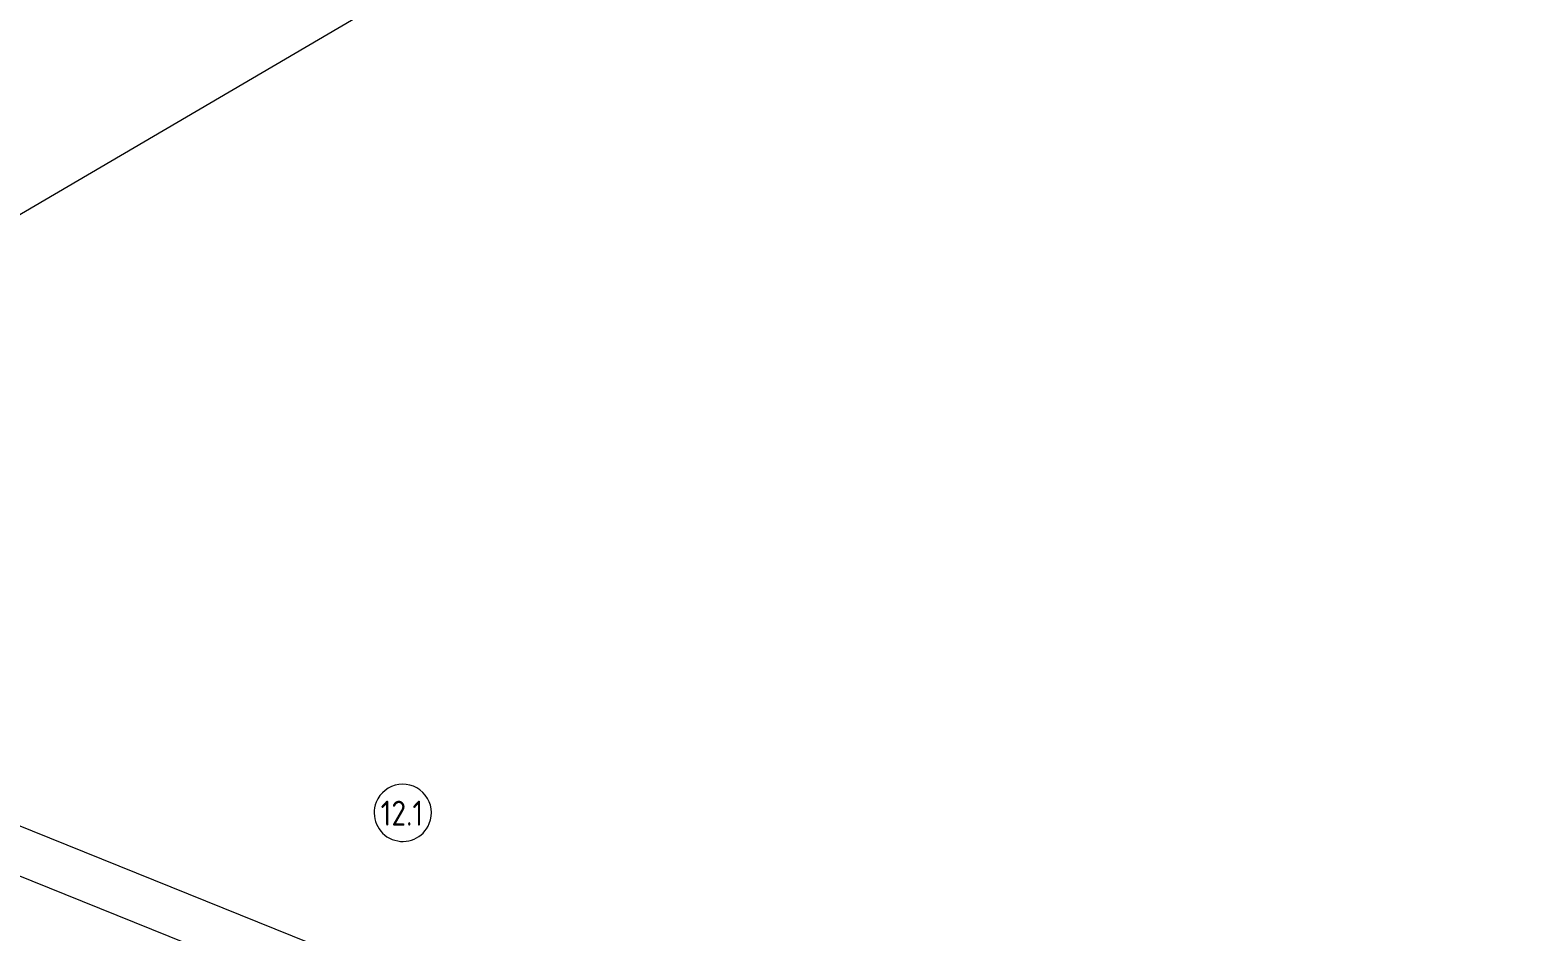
# Model space of a CAD drawing. Header units: millimetres. Extents: x -584918 to 2941280, y 3000189 to 4229862.
# Drawn here: x 201394 to 222146, y 3854113 to 3866727 of the extents above; entities that cross this region are included whole.
import ezdxf

# ---------------------------------------------------------------- set-up
doc = ezdxf.new("R2010")
doc.units = ezdxf.units.MM
for name, color, linetype, lineweight in [('Ограждение', 7, 'Continuous', 0), ('Оси', 7, 'Continuous', 0), ('экспертиза ДУ пояснения', 6, 'Continuous', 0)]:
    doc.layers.add(name, color=color, linetype=linetype, lineweight=lineweight)
doc.styles.add('GOST Common', font='', dxfattribs={"width": 0.9, "height": 700})
doc.styles.get('GOST Common').set_extended_font_data('GOST Common')

# ---------------------------------------------------------------- blocks, each defined once
blk = doc.blocks.new('Ограждение - Ограждение-7956331-АР Этаж 02')
at = {"layer": 'Ограждение'}
for p, q in [((7440, 35113), (29781, 26110)), ((29131, 25671), (7800, 34267))]:
    blk.add_line(p, q, dxfattribs=at)
blk = doc.blocks.new('Ось сетки - Круг_Ø8 мм-6577-АР Этаж 02')
at = {"layer": 'Оси'}
for start, end in [(360, 180), (180, 360)]:
    blk.add_arc((0, 0), 4, start, end, dxfattribs=at)

msp = doc.modelspace()

# ---------------------------------------------------------------- linework, layer by layer
at = {"layer": 'экспертиза ДУ пояснения'}
msp.add_lwpolyline([(179530.743, 3851415.105), (236948.973, 3885060.627)], dxfattribs=at)

# ---------------------------------------------------------------- block references
at = {"layer": 'Ограждение'}
msp.add_blockref('Ограждение - Ограждение-7956331-АР Этаж 02', (184030.304, 3824416.364), dxfattribs=at)
at = {"layer": 'Оси', "xscale": 99.99999999999994, "yscale": 99.99999999999994, "zscale": 99.99999999999994, "rotation": 338.0513009164571}
msp.add_blockref('Ось сетки - Круг_Ø8 мм-6577-АР Этаж 02', (206612.842, 3855770.699), dxfattribs=at)

# ---------------------------------------------------------------- texts
at = {"layer": 'Оси', "insert": (206302.982, 3855941.088), "char_height": 350, "width": 764.80987, "attachment_point": 1, "style": 'GOST Common'}
msp.add_mtext('12.1', dxfattribs=at)

doc.saveas('drawing.dxf')
